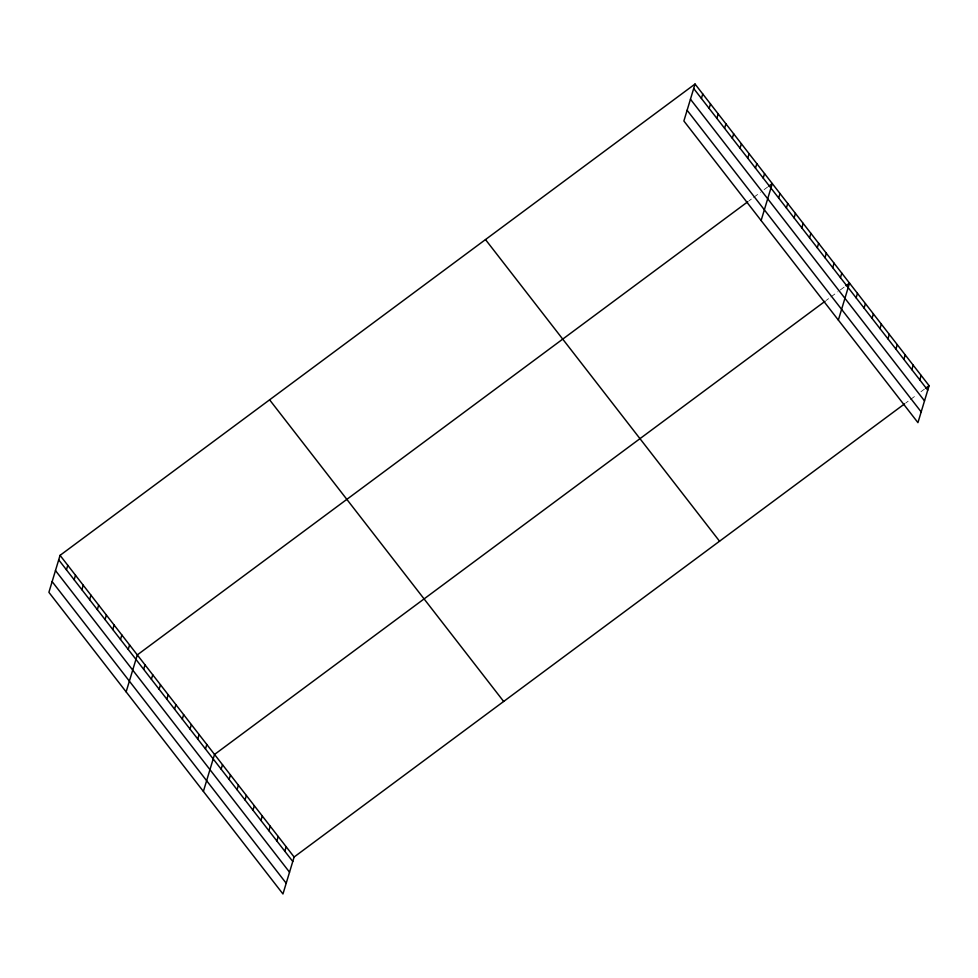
<?xml version="1.0" encoding="UTF-8"?>
<svg xmlns="http://www.w3.org/2000/svg" width="978" height="978" viewBox="0 0 978 978"><rect width="100%" height="100%" fill="white"/><g stroke="black" fill="none" stroke-linecap="round" stroke-linejoin="round"><path stroke-width="0.73" stroke-dasharray="4.89 3.67" d="M749.001 200.857L751.324 199.133M753.647 197.397L760.639 192.214M764.124 189.622L767.62 187.03M826.239 300.393L828.562 298.669M830.897 296.945L837.877 291.762M840.2 290.026L844.858 286.578M905.811 402.96L908.146 401.224M910.469 399.501L916.3 395.185M920.946 391.726L924.442 389.134"/><path stroke-width="1.47" d="M695.04 84.035L683.879 120.991L917.939 422.643L929.1 385.674L695.04 84.035L60.061 555.357L48.9 592.326L282.96 893.965L294.121 857.009L904.65 403.816M66.431 569.783L67.788 565.321M74.157 579.746L75.502 575.272M81.883 589.697L83.228 585.223M89.609 599.648L90.954 595.174M97.335 609.6L98.68 605.137M105.049 619.563L106.406 615.089M112.776 629.514L114.133 625.04M120.502 639.465L121.847 634.991M128.228 649.416L129.573 644.954M126.138 691.862L137.299 654.905L747.828 201.725M143.68 669.331L145.025 664.857M151.394 679.282L152.751 674.82M159.121 689.233L160.478 684.771M166.847 699.197L168.192 694.722M174.573 709.148L175.918 704.673M182.299 719.099L183.644 714.637M190.013 729.05L191.37 724.588M197.739 739.013L199.096 734.539M205.466 748.965L206.823 744.49M203.387 791.41L214.537 754.454L825.077 301.261M221.15 769.173L222.495 764.698M229.109 779.429L230.453 774.955M237.067 789.686L238.412 785.212M245.026 799.943L246.37 795.469M252.984 810.2L254.329 805.725M260.943 820.456L262.287 815.982M268.901 830.713L270.246 826.239M276.86 840.97L278.204 836.496M284.818 851.227L286.163 846.752M701.409 98.46L702.766 93.986M709.136 108.411L710.48 103.937M716.862 118.362L718.207 113.888M724.588 128.314L725.933 123.851M732.302 138.277L733.659 133.803M740.028 148.228L741.385 143.754M747.754 158.179L749.111 153.717M755.481 168.13L756.825 163.668M763.207 178.094L764.551 173.619M761.116 220.539L772.278 183.571L768.781 186.162M778.647 197.996L780.004 193.534M786.373 207.947L787.73 203.485M794.099 217.911L795.444 213.436M801.826 227.862L803.17 223.387M809.552 237.813L810.896 233.351M817.278 247.776L818.623 243.302M824.992 257.727L826.349 253.253M832.718 267.679L834.075 263.204M840.444 277.63L841.789 273.168M838.354 320.075L849.515 283.119L846.031 285.71M856.129 297.838L857.474 293.376M864.087 308.094L865.432 303.632M872.046 318.351L873.391 313.889M880.004 328.608L881.349 324.134M887.963 338.865L889.308 334.39M895.921 349.122L897.266 344.647M903.88 359.378L905.225 354.904M911.838 369.635L913.183 365.161M919.797 379.892L921.142 375.418M925.604 388.266L929.1 385.674M693.683 88.497L927.755 390.149M690.456 99.23L924.516 400.87M687.118 110.269L921.178 411.909M485.491 239.573L719.551 541.213M269.598 399.819L503.67 701.47M60.061 555.357L294.121 857.009M58.704 559.832L292.777 861.484M55.477 570.553L289.537 872.205M52.14 581.604L286.199 883.244"/></g></svg>
